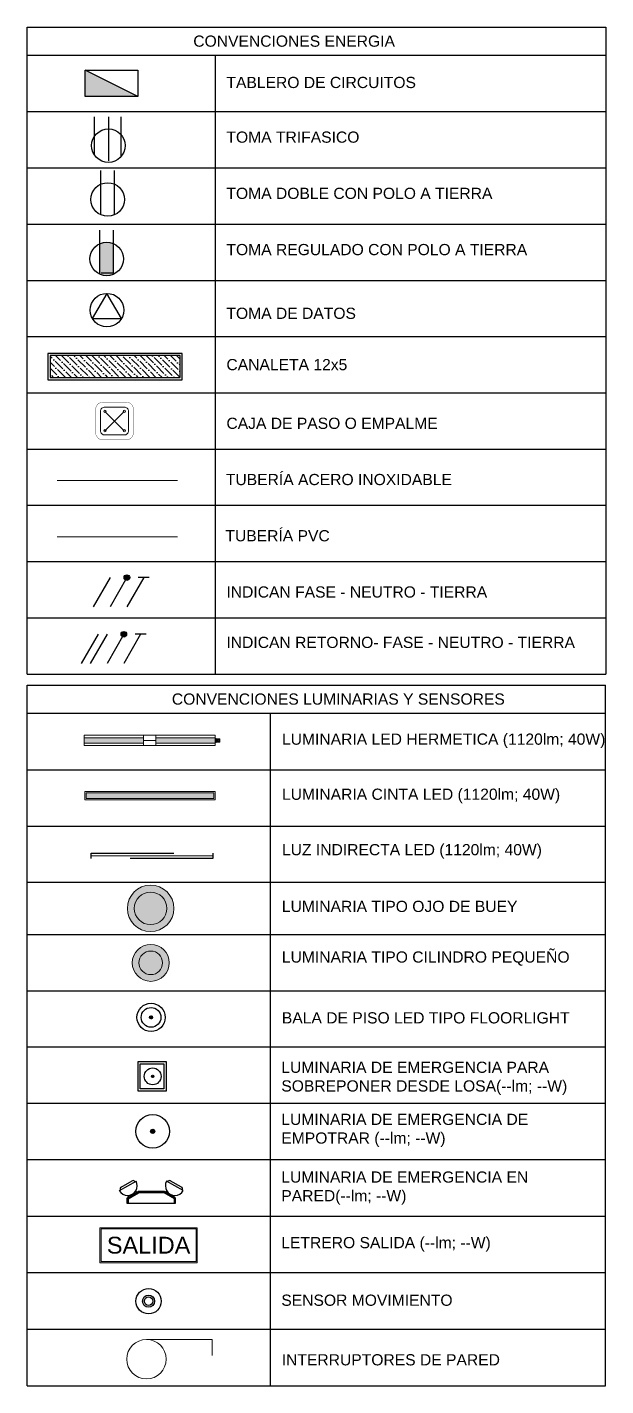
# Model space of a CAD drawing. Header units: metres. Extents: x 86 to 503, y -25 to 1141.
# Drawn here: x 223.82 to 228.98, y 7.75 to 19.88 of the extents above; entities that cross this region are included whole.
import ezdxf
from ezdxf.enums import TextEntityAlignment as Align
from ezdxf.lldxf.tags import DXFTag

# ---------------------------------------------------------------- set-up
doc = ezdxf.new("R2010")
doc.units = ezdxf.units.M
for name, pattern in [('CONTINUA', [0]), ('DASHED2', [9.525, 6.35, -3.175]), ('LÍNEAS_OCULTASX2', [0.75, 0.5, -0.25])]:
    doc.linetypes.add(name, pattern=pattern)
for name, color, linetype in [('-ALAMBRADO', 7, 'Continuous'), ('-CN-GYD-ILUMINACION-EM', 1, 'Continuous'), ('-CN-GYD-TEXTOS', 7, 'Continuous'), ('BYPASS', 7, 'Continuous'), ('CAJA DE PASO', 86, 'Continuous'), ('GG_EMERGENCIA 03', 1, 'Continuous'), ('GG_ILUMINACIÓN 04', 210, 'Continuous'), ('GG_PROYECCION', 9, 'DASHED2'), ('LUMINARIA DE EMERGENCIA', 1, 'Continuous'), ('LUMINARIA EMERGENCIA DE EMPOTRAR', 1, 'Continuous'), ('LUMINARIA LED CIRCULAR', 7, 'Continuous'), ('LUZ LED INDIRECTA', 7, 'Continuous'), ('RE60', 7, 'Continuous'), ('SENSOR MOVIMIENTO', 3, 'Continuous'), ('T', 1, 'Continuous'), ('TB', 7, 'Continuous'), ('TOMA REGULADO', 1, 'Continuous'), ('TOMA TRIFASICO', 1, 'Continuous')]:
    doc.layers.add(name, color=color, linetype=linetype)
for name, color, linetype, lineweight in [('-CN-GYD-INTERRUPTORES DE PARED', 3, 'Continuous', 20), ('-CN-GYD-LUMINARIA CINTA LED', 4, 'Continuous', 18), ('-CN-GYD-LUMINARIA LED HERMETICA', 1, 'Continuous', 5), ('-CN-GYD-TUBERIA PVC', 96, 'PVC_LINE', 25), ('-CN-GYD-TUBERÍA ILUMINACION', 250, 'Continuous', 18), ('-CN-GYD-TUBERÍA PRINCIPAL ILUMINACION', 5, 'Continuous', 5), ('-CN-GYD-TUBERÍA TOMACORRIENTE PVC', 86, 'Continuous', 18), ('_TEXTO', 7, 'Continuous', 9), ('L', 7, 'Continuous', 15), ('LUMINARIA DE EMERGENCIA PARA SOBREPONER', 1, 'Continuous', 25), ('RE80', 7, 'Continuous', 15)]:
    doc.layers.add(name, color=color, linetype=linetype, lineweight=lineweight)
doc.layers.add('JCA_HATCH 254', color=7, linetype='Continuous', true_color=0xc2c2c2)
doc.styles.add('CORPORATIVO', font='simplex.shx')
doc.styles.add('GYD', font='arial.ttf', dxfattribs={"height": 2.5})
doc.styles.add('ROMANS', font='arial.ttf')
doc.styles.get("Standard").update_dxf_attribs({"font": 'arial.ttf'})
tags = doc.linetypes.add('EMT_LINE', pattern='A,0.5,-0.2,["EMT",Standard,S=0.1,R=0,X=-0.1,Y=-0.05],-0.25', length=0.95).pattern_tags.tags
tags[6] = DXFTag(74, 10)
tags = doc.linetypes.add('PVC_LINE', pattern='A,0.5,-0.2,["PVC",Standard,S=0.1,R=0,X=-0.1,Y=-0.05],-0.25', length=0.95).pattern_tags.tags
tags[6] = DXFTag(74, 10)
pattern_1 = [(0, (0, 0), (0, 6.985), [5.08, -1.905]), (90, (0, 0), (-6.985, 4e-16), [5.08, -1.905])]
pattern_2 = [(180, (4.985, -38.812), (-6.00631, -10.40324), [1.50158, -10.51105]), (270, (4.2344, -38.812), (6.00631, -10.40324), [0.75079, -20.05569]), (270, (4.047, -38.812), (6.00631, -10.40324), [0.60063, -20.20584]), (270, (4.422, -38.812), (6.00631, -10.40324), [0.60063, -20.20584]), (240, (3.859, -38.812), (6.00631, -10.40324), [0.4805, -11.53212]), (300, (4.61, -38.812), (12.01262, -4e-09), [0.4805, -11.53212])]

# ---------------------------------------------------------------- blocks, each defined once
blk = doc.blocks.new('Sensor 360º_')
at = {"layer": 'SENSOR MOVIMIENTO'}
for radius in [0.113, 0.054, 0.0375]:
    blk.add_circle((0, 0), radius, dxfattribs=at)
blk = doc.blocks.new('t')
at = {"layer": 'T'}
for p, q in [((0.0063, 0.03), (0.2042, 0.03)), ((0.0063, -0.03), (0.2042, -0.03))]:
    blk.add_line(p, q, dxfattribs=at)
blk.add_circle((0.075, 0), 0.075, dxfattribs=at)
blk = doc.blocks.new('TB')
at = {"layer": 'TB'}
h = blk.add_hatch(color=256, dxfattribs=at)
h.dxf.hatch_style = 1
h.paths.add_polyline_path([(0.1564, 0), (-0.1564, 0.1562), (-0.1564, 0)])
blk.add_lwpolyline([(-0.1564, 0.1562), (0.1564, 0.1562), (0.1564, 0), (-0.1564, 0)], close=True, dxfattribs=at)
blk.add_lwpolyline([(0.1564, 0), (-0.1564, 0.1562)], dxfattribs=at)
blk = doc.blocks.new('Salida_3.8W')
h = blk.add_hatch()
h.set_pattern_fill('ANGLE', color=256)
h.set_pattern_definition(pattern_1)
h.paths.add_polyline_path([(0.434, -0.01), (0.434, 0.303), (-0.434, 0.303), (-0.434, -0.01)])
h.paths.add_polyline_path([(-0.424, 0), (-0.424, 0.293), (0.424, 0.293), (0.424, 0)], flags=16)
h = blk.add_hatch()
h.set_pattern_fill('ANGLE', color=256)
h.set_pattern_definition(pattern_1)
h.paths.add_polyline_path([(0.434, -0.01), (0.434, 0.303), (-0.434, 0.303), (-0.434, -0.01)])
h.paths.add_polyline_path([(-0.424, 0), (-0.424, 0.293), (0.424, 0.293), (0.424, 0)], flags=16)
at = {"layer": 'L'}
h = blk.add_hatch(dxfattribs=at)
h.set_pattern_fill('ANGLE', color=3)
h.set_pattern_definition([(0, (-44.6785, -37.2514), (0, 6.985), [5.08, -1.905]), (90, (-44.6785, -37.2514), (-6.985, 4e-16), [5.08, -1.905])])
h.paths.add_polyline_path([(0.434, -0.01), (0.434, 0.303), (-0.434, 0.303), (-0.434, -0.01)])
h.paths.add_polyline_path([(-0.424, 0), (-0.424, 0.293), (0.424, 0.293), (0.424, 0)], flags=16)
h = blk.add_hatch(color=3, dxfattribs=at)
h.paths.add_polyline_path([(0.434, -0.01), (0.434, 0.303), (-0.434, 0.303), (-0.434, -0.01)])
h.paths.add_polyline_path([(-0.424, 0), (-0.424, 0.293), (0.424, 0.293), (0.424, 0)], flags=16)
at = {"layer": 'L', "color": 3}
for points in [[(-0.434, 0.303), (0.434, 0.303), (0.434, -0.01), (-0.434, -0.01)], [(-0.424, 0.293), (0.424, 0.293), (0.424, 0), (-0.424, 0)]]:
    blk.add_lwpolyline(points, close=True, dxfattribs=at)
at = {"layer": 'L', "color": 3, "insert": (0, 0.146, 712.661), "char_height": 0.15, "width": 0.84839, "attachment_point": 5}
blk.add_mtext('\\pxqc;SALIDA', dxfattribs=at)
blk = doc.blocks.new('LUMINARIA HERMETICA 40W')
h = blk.add_hatch()
h.set_pattern_fill('SWAMP', color=252, scale=0.472938, angle=180)
h.set_pattern_definition(pattern_2)
h.paths.add_polyline_path([(-24, 55), (23, 55), (23, 585), (-24, 585)])
h = blk.add_hatch()
h.set_pattern_fill('SWAMP', color=252, scale=0.472938, angle=180)
h.set_pattern_definition(pattern_2)
h.paths.add_polyline_path([(-24, -585), (23, -585), (23, -55), (-24, -55)])
at = {"layer": '-CN-GYD-INTERRUPTORES DE PARED', "color": 1, "extrusion": (0, 0, -1)}
for p, q in [((-46, 585), (46, 585)), ((-46, 55), (-46, 585)), ((46, 585), (46, 559)), ((46, 559), (46, 55)), ((-46, -559), (-46, -55)), ((46, -55), (46, -585)), ((-46, -585), (-46, -559)), ((46, -585), (-46, -585))]:
    blk.add_line(p, q, dxfattribs=at)
at = {"layer": '-CN-GYD-INTERRUPTORES DE PARED', "color": 1}
for p, q in [((46, 55), (-46, 55)), ((0, 55), (0, -55)), ((46, -55), (46, 55)), ((-46, -55), (46, -55)), ((-16, -587), (-17, -588)), ((-17, -588), (-17, -589)), ((-17, -589), (-17, -595)), ((-17, -595), (-12, -595)), ((-15, -587), (-16, -587)), ((-12, -596), (-16, -596)), ((-16, -596), (-16, -604)), ((-16, -604), (-12, -604)), ((-16, -605), (-16, -615)), ((-12, -605), (-16, -605)), ((-13, -587), (-15, -587)), ((-13, -587), (-13, -585)), ((-13, -585), (0, -585)), ((-12, -588), (-13, -587)), ((0, -587), (-13, -587)), ((-11, -589), (-12, -588)), ((-12, -595), (-12, -596)), ((-12, -604), (-12, -605)), ((-8, -588), (-11, -589)), ((-7, -588), (-8, -588)), ((-3, -587), (-7, -588)), ((0, -587), (-3, -587)), ((13, -585), (0, -585)), ((0, -587), (3, -587)), ((0, -587), (13, -587)), ((3, -587), (7, -588)), ((7, -588), (8, -588)), ((8, -588), (11, -589)), ((11, -589), (12, -588)), ((12, -588), (13, -587)), ((17, -595), (12, -595)), ((12, -595), (12, -596)), ((12, -596), (16, -596)), ((16, -604), (12, -604)), ((12, -604), (12, -605)), ((12, -605), (16, -605)), ((13, -587), (13, -585)), ((13, -587), (15, -587)), ((15, -587), (16, -587)), ((16, -587), (17, -588)), ((16, -596), (16, -604)), ((16, -605), (16, -615)), ((17, -588), (17, -589)), ((17, -589), (17, -595)), ((-16, -615), (-14, -617)), ((-14, -617), (-14, -621)), ((-14, -621), (-14, -623)), ((-14, -623), (-11, -626)), ((-11, -626), (0, -626)), ((11, -626), (0, -626)), ((14, -623), (11, -626)), ((16, -615), (14, -617)), ((14, -617), (14, -621)), ((14, -621), (14, -623))]:
    blk.add_line(p, q, dxfattribs=at)
for points in [[(-46, 55), (-46, -55)], [(-17, -594), (-11, -594), (-8, -594), (0, -594)], [(-12, -595), (0, -595)], [(-12, -596), (0, -596)], [(-12, -604), (0, -604)], [(-12, -605), (0, -605)], [(-11, -589), (-11, -595)], [(-7, -605), (-7, -615), (-9, -615), (-9, -605)], [(-8, -588), (-8, -595)], [(-8, -604), (-8, -596)], [(17, -594), (11, -594), (8, -594), (0, -594)], [(12, -595), (0, -595)], [(12, -596), (0, -596)], [(12, -604), (0, -604)], [(12, -605), (0, -605)], [(7, -605), (7, -615), (9, -615), (9, -605)], [(8, -588), (8, -595)], [(8, -604), (8, -596)], [(11, -589), (11, -595)], [(-14, -617), (0, -617)], [(-9, -615), (-11, -617)], [(-7, -615), (-4, -617)], [(14, -617), (0, -617)], [(7, -615), (4, -617)], [(9, -615), (11, -617)]]:
    blk.add_lwpolyline(points, dxfattribs=at)
at = {"color": 1}
for points in [[(23, 55), (-24, 55), (-24, 585), (23, 585)], [(23, -585), (-24, -585), (-24, -55), (23, -55)]]:
    blk.add_lwpolyline(points, close=True, dxfattribs=at)
blk = doc.blocks.new('*U67')
at = {"layer": '-CN-GYD-ILUMINACION-EM', "ltscale": 0.3}
for p, q in [((-145, 270), (-200, 170)), ((-114, 285), (-197, 136)), ((-119, 277), (-119, 277)), ((-193, 144), (-193, 144)), ((-145, -270), (-200, -170)), ((-114, -285), (-197, -136)), ((-193, -144), (-193, -144)), ((-119, -277), (-119, -277))]:
    blk.add_line(p, q, dxfattribs=at)
at = {"layer": '-CN-GYD-ILUMINACION-EM'}
for p, q in [((0, 217), (-46, 217)), ((0, 207), (-40, 207)), ((0, -217), (0, 217)), ((-104, 116), (-104, -116)), ((-94, 114), (-94, -114)), ((-46, -217), (0, -217)), ((-40, -207), (0, -207))]:
    blk.add_line(p, q, dxfattribs=at)
for points in [[(-96, 130), (-110, 138)], [(-46, 217), (-104, 116)], [(-40, 207), (-94, 114)], [(-56, 199), (-70, 208)], [(-46, -217), (-104, -116)], [(-40, -207), (-94, -114)], [(-96, -130), (-110, -138)], [(-56, -199), (-70, -208)]]:
    blk.add_lwpolyline(points, dxfattribs=at)
at = {"layer": '-CN-GYD-ILUMINACION-EM', "ltscale": 0.3}
for centre, radius, start, end in [((-156, 211), 85.5, 240.9715, 60.9715), ((-128, 260), 19.1, 60.9715, 150.9715), ((-183, 161), 19.1, 150.9715, 240.9715), ((-183, -161), 19.1, 119.0285, 209.0285), ((-156, -211), 85.5, 299.0285, 119.0285), ((-128, -260), 19.1, 209.0285, 299.0285)]:
    blk.add_arc(centre, radius, start, end, dxfattribs=at)
at = {"layer": '-CN-GYD-TEXTOS', "style": 'GYD'}
blk.add_attdef('5', (-68, -406), '', height=125, rotation=90, dxfattribs=at)
blk = doc.blocks.new('Caja de paso')
at = {"layer": '-CN-GYD-TUBERÍA TOMACORRIENTE PVC', "const_width": 0.00173}
blk.add_lwpolyline([(-0.1111, 0.0667), (-0.1111, -0.0667, 0.414214), (-0.0667, -0.1111), (0.0667, -0.1111, 0.414214), (0.1111, -0.0667), (0.1111, 0.0667, 0.414214), (0.0667, 0.1111), (-0.0667, 0.1111, 0.414214)], format="xyb", close=True, dxfattribs=at)
at = {"layer": '-CN-GYD-TUBERÍA TOMACORRIENTE PVC'}
blk.add_lwpolyline([(-0.0566, -0.0819), (0.0566, -0.0819, 0.414214), (0.0819, -0.0566), (0.0819, 0.0566, 0.414214), (0.0566, 0.0819), (-0.0566, 0.0819, 0.414214), (-0.0819, 0.0566), (-0.0819, -0.0566, 0.414214)], format="xyb", close=True, dxfattribs=at)
at = {"layer": '-CN-GYD-TUBERÍA TOMACORRIENTE PVC', "linetype": 'LÍNEAS_OCULTASX2'}
for points in [[(-0.0566, 0.0566), (0.0566, -0.0566)], [(0.0566, 0.0566), (-0.0566, -0.0566)]]:
    blk.add_lwpolyline(points, dxfattribs=at)
at = {"layer": '-CN-GYD-TUBERÍA TOMACORRIENTE PVC'}
for centre in [(-0.0566, 0.0566), (0.0566, 0.0566), (-0.0566, -0.0566), (0.0566, -0.0566)]:
    blk.add_circle(centre, 0.00665, dxfattribs=at)
blk = doc.blocks.new('3x')
at = {"layer": '-ALAMBRADO'}
h = blk.add_hatch(color=256, dxfattribs=at)
edge = h.paths.add_edge_path()
edge.add_arc((0.078, 0.13), 0.025, 0, 360)
for p, q in [((-0.152, 0.13), (-0.302, -0.13)), ((-0.072, 0.13), (-0.222, -0.13)), ((0.078, 0.13), (-0.072, -0.13)), ((0.228, 0.13), (0.078, -0.13))]:
    blk.add_line(p, q, dxfattribs=at)
blk.add_lwpolyline([(0.278, 0.13), (0.178, 0.13)], dxfattribs=at)
blk.add_circle((0.078, 0.13), 0.025, dxfattribs=at)
blk = doc.blocks.new('*U62')
at = {"layer": '-ALAMBRADO'}
blk.add_blockref('3x', (0, 0), dxfattribs=at)
blk = doc.blocks.new('2x')
at = {"layer": '-ALAMBRADO'}
h = blk.add_hatch(color=256, dxfattribs=at)
edge = h.paths.add_edge_path()
edge.add_arc((0.075, 0.13), 0.025, 0, 360)
for p, q in [((-0.075, 0.13), (-0.225, -0.13)), ((0.075, 0.13), (-0.075, -0.13)), ((0.225, 0.13), (0.075, -0.13))]:
    blk.add_line(p, q, dxfattribs=at)
blk.add_lwpolyline([(0.275, 0.13), (0.175, 0.13)], dxfattribs=at)
blk.add_circle((0.075, 0.13), 0.025, dxfattribs=at)
blk = doc.blocks.new('*U50')
at = {"layer": '-ALAMBRADO'}
blk.add_blockref('2x', (0, 0), dxfattribs=at)
blk = doc.blocks.new('OJO DE BUEY 12W')
at = {"layer": 'JCA_HATCH 254', "transparency": 33554687}
h = blk.add_hatch(color=256, dxfattribs=at)
h.dxf.hatch_style = 1
h.paths.add_polyline_path([(-103.7, 0, 1), (103.7, 0, 1)])
h.paths.add_polyline_path([(72.7, 0, -1), (-72.7, 0, -1)], flags=16)
at = {"layer": 'LUMINARIA LED CIRCULAR', "linetype": 'EMT_LINE', "lineweight": 5, "ltscale": 10}
h = blk.add_hatch(color=256, dxfattribs=at)
h.dxf.hatch_style = 1
h.set_gradient(color1=(147, 149, 152), color2=(248, 246, 176), name='SPHERICAL')
edge = h.paths.add_edge_path()
edge.add_arc((0, 0), 72.7, 0, 360)
at = {"layer": 'LUMINARIA LED CIRCULAR', "linetype": 'Continuous', "lineweight": 5, "ltscale": 10}
for radius in [103.7, 72.7]:
    blk.add_circle((0, 0), radius, dxfattribs=at)
blk = doc.blocks.new('Luminaria Lineal lumen')
at = {"layer": '-CN-GYD-INTERRUPTORES DE PARED'}
h = blk.add_hatch(dxfattribs=at)
h.set_pattern_fill('SWAMP', color=252, scale=0.5, angle=90)
h.set_pattern_definition([(90, (-99.318, -5.545), (-10.99852, 6.35), [1.5875, -11.1125]), (180, (-99.3185, -4.7517), (-10.99852, -6.35), [0.79375, -21.2033]), (180, (-99.3185, -4.553), (-10.99852, -6.35), [0.635, -21.36205]), (180, (-99.3185, -4.95), (-10.99852, -6.35), [0.635, -21.36205]), (150, (-99.318, -4.355), (-10.99852, -6.35), [0.508, -12.192]), (210, (-99.318, -5.149), (-5e-09, -12.7), [0.508, -12.192])])
h.paths.add_polyline_path([(-560, 25), (-560, -25), (560, -25), (560, 25)])
at = {"layer": '-CN-GYD-INTERRUPTORES DE PARED', "color": 4}
for points in [[(-572, -37), (-572, 37), (572, 37), (572, -37)], [(-560, -25), (-560, 25), (560, 25), (560, -25)]]:
    blk.add_lwpolyline(points, close=True, dxfattribs=at)
blk = doc.blocks.new('A$Cc7fbbbd8')
at = {"layer": 'GG_EMERGENCIA 03', "ltscale": 0.3}
h = blk.add_hatch(dxfattribs=at)
h.set_pattern_fill('ANSI31', color=256, scale=0.0005, angle=90)
h.set_pattern_definition([(135, (0.0614115, 0.0662305), (-0.00112253, -0.00112253), [])])
edge = h.paths.add_edge_path()
edge.add_arc((0.0614, 0.1067), 0.00475, 0, 360)
for points in [[(-0.005, 0.0415), (-0.005, 0.1672), (0.1278, 0.1672), (0.1278, 0.0415)], [(0.005, 0.0515), (0.005, 0.1572), (0.1178, 0.1572), (0.1178, 0.0515)]]:
    blk.add_lwpolyline(points, close=True, dxfattribs=at)
for radius in [0.0376, 0.00475]:
    blk.add_circle((0.0614, 0.1067), radius, dxfattribs=at)
blk = doc.blocks.new('A$C9f2337e8')
at = {"layer": 'GG_PROYECCION', "color": 0, "ltscale": 0.3}
blk.add_lwpolyline([(-6.832, -0.396), (-6.832, -0.346), (0.409, -0.346), (0.409, -0.396)], close=True, dxfattribs=at)
at = {"layer": 'GG_PROYECCION', "color": 40, "linetype": 'CONTINUA', "ltscale": 0.3, "true_color": 0xf8d731, "const_width": 0.01}
blk.add_lwpolyline([(-6.832, -0.371), (0.409, -0.371)], dxfattribs=at)
blk = doc.blocks.new('A$Cd32da91f')
at = {"layer": '-CN-GYD-TUBERÍA ILUMINACION', "linetype": 'EMT_LINE', "lineweight": 5, "ltscale": 10}
h = blk.add_hatch(color=256, dxfattribs=at)
h.dxf.hatch_style = 1
h.set_gradient(color1=(248, 215, 49), color2=(248, 215, 49), name='INVSPHERICAL')
h.paths.add_polyline_path([(0.0875, -0.0302), (0.0971, -0.032), (0.1061, -0.0355), (0.1144, -0.0406), (0.1216, -0.0472), (0.1274, -0.0549), (0.1318, -0.0636), (0.1344, -0.073), (0.1353, -0.0827), (0.1344, -0.0923), (0.1318, -0.1017), (0.1274, -0.1104), (0.1216, -0.1181), (0.1144, -0.1247), (0.1061, -0.1298), (0.0971, -0.1333), (0.0875, -0.1351), (0.0778, -0.1351), (0.0682, -0.1333), (0.0592, -0.1298), (0.0509, -0.1247), (0.0437, -0.1181), (0.0379, -0.1104), (0.0336, -0.1017), (0.0309, -0.0923), (0.03, -0.0827), (0.0309, -0.073), (0.0336, -0.0636), (0.0379, -0.0549), (0.0437, -0.0472), (0.0509, -0.0406), (0.0592, -0.0355), (0.0682, -0.032), (0.0778, -0.0302)])
at = {"transparency": 33554687}
h = blk.add_hatch(color=256, dxfattribs=at)
h.dxf.hatch_style = 1
edge = h.paths.add_edge_path()
edge.add_ellipse((0.0827, -0.0827), major_axis=(0.0514, 0.0514), ratio=1, start_angle=0, end_angle=360)
edge.add_ellipse((0.0827, -0.0827), major_axis=(0.0584, 0.0584), ratio=1, start_angle=0, end_angle=360)
edge.add_ellipse((0.0827, -0.0827), major_axis=(0.0514, 0.0514), ratio=1, start_angle=0, end_angle=360)
edge.add_ellipse((0.0827, -0.0827), major_axis=(0.0584, 0.0584), ratio=1, start_angle=0, end_angle=360)
edge.add_ellipse((0.0827, -0.0827), major_axis=(0.0514, 0.0514), ratio=1, start_angle=0, end_angle=360)
edge.add_ellipse((0.0827, -0.0827), major_axis=(0.0584, 0.0584), ratio=1, start_angle=0, end_angle=360)
h = blk.add_hatch(color=256, dxfattribs=at)
h.dxf.hatch_style = 1
edge = h.paths.add_edge_path()
edge.add_ellipse((0.0827, -0.0827), major_axis=(0.0584, 0.0584), ratio=1, start_angle=0, end_angle=360)
edge = h.paths.add_edge_path(flags=16)
edge.add_ellipse((0.0827, -0.0827), major_axis=(0.0372, 0.0372), ratio=1, start_angle=0, end_angle=360)
at = {"layer": '-CN-GYD-TUBERÍA ILUMINACION', "linetype": 'Continuous', "ltscale": 10}
for major_axis in [(0.0584, 0.0584), (0.0372, 0.0372)]:
    blk.add_ellipse((0.0827, -0.0827), major_axis=major_axis, ratio=1, start_param=5.497787, end_param=11.780972, dxfattribs=at)
blk = doc.blocks.new('A$C078c93ae')
at = {"layer": 'LUMINARIA EMERGENCIA DE EMPOTRAR', "ltscale": 0.3}
h = blk.add_hatch(dxfattribs=at)
h.set_pattern_fill('ANSI31', color=256, scale=0.001)
h.set_pattern_definition([(45, (-0.005658, 0.0751944), (-0.00224506, 0.00224506), [])])
edge = h.paths.add_edge_path()
edge.add_arc((0.0752, 0.0752), 0.00949, 0, 360)
for radius in [0.0752, 0.00949]:
    blk.add_circle((0.0752, 0.0752, 0), radius, dxfattribs=at)
blk = doc.blocks.new('A$Cce91d04e')
at = {"layer": 'T'}
blk.add_lwpolyline([(0.1402, 0.038), (0.0743, 0.15), (0.0098, 0.038)], close=True, dxfattribs=at)
blk.add_ellipse((0.075, 0.075), major_axis=(-0.053, 0.053), ratio=1, start_param=-0.785398, end_param=5.497787, dxfattribs=at)
blk = doc.blocks.new('*U119')
at = {"linetype": 'Continuous', "true_color": 0x6b6bff}
h = blk.add_hatch(dxfattribs=at)
h.set_pattern_fill('ANSI36', color=171, scale=12.01033, angle=180)
h.set_pattern_definition([(225, (5431875.837, 2115561.8), (-20.2229691, -74.15088673), [95.3319906, -19.0663981, 0, -19.0663981])])
h.paths.add_polyline_path([(3125296, 1822009), (3125491, 1822009), (3125491, 1823170), (3125296, 1823170)])
at = {"color": 171, "linetype": 'Continuous', "true_color": 0x6b6bff}
for points in [[(3125276, 1821989), (3125511, 1821989), (3125511, 1823190), (3125276, 1823190)], [(3125296, 1822009), (3125491, 1822009), (3125491, 1823170), (3125296, 1823170)]]:
    blk.add_lwpolyline(points, close=True, dxfattribs=at)
blk = doc.blocks.new('A$C28df0a04')
at = {"layer": 'TOMA REGULADO'}
h = blk.add_hatch(color=256, dxfattribs=at)
h.dxf.hatch_style = 1
edge = h.paths.add_edge_path()
edge.add_ellipse((0.15, 0.15), major_axis=(-0.106, 0.106), ratio=1, start_angle=291.4218, end_angle=338.5782)
edge.add_line((0.09, 0.287), (0.09, 0.013))
edge.add_ellipse((0.15, 0.15), major_axis=(-0.106, 0.106), ratio=1, start_angle=111.4218, end_angle=158.5782)
edge.add_line((0.21, 0.013), (0.21, 0.287))
for p, q in [((0.09, 0.013), (0.09, 0.408)), ((0.21, 0.013), (0.21, 0.408))]:
    blk.add_line(p, q, dxfattribs=at)
blk.add_ellipse((0.15, 0.15), major_axis=(-0.106, 0.106), ratio=1, dxfattribs=at)
blk = doc.blocks.new('A$C8f8caf15')
at = {"layer": 'T'}
for p, q in [((0.067, -0.025), (0.408, -0.025)), ((0.013, -0.153), (0.408, -0.153)), ((0.053, -0.264), (0.408, -0.264))]:
    blk.add_line(p, q, dxfattribs=at)
blk.add_ellipse((0.15, -0.15), major_axis=(0.106, 0.106), ratio=1, start_param=5.497787, end_param=11.780972, dxfattribs=at)
blk = doc.blocks.new('GG_BALA PISO 1')
at = {"lineweight": 5}
h = blk.add_hatch(dxfattribs=at)
h.set_pattern_fill('ANSI31', color=8, scale=10)
h.set_pattern_definition([(45, (0, 0), (-0.88388, 0.88388), [])])
edge = h.paths.add_edge_path()
edge.add_arc((0, 0), 4.51, 0, 360)
blk.add_circle((0, 0), 42)
at = {"color": 8}
for radius in [29.3, 4.51]:
    blk.add_circle((0, 0), radius, dxfattribs=at)
at = {"color": 7, "style": 'CORPORATIVO'}
blk.add_attdef('IDENTIFICACION', text='', height=2, dxfattribs=at).set_placement((-0.4, 92), align=Align.BOTTOM_CENTER)
at = {"color": 7, "style": 'CORPORATIVO', "flags": 1}
for tag, p in [('TIPOCONTROL', (-45.1, 0)), ('CONTROL', (-45.1, 10.4)), ('ACTUADOR', (-45.1, -10.4))]:
    blk.add_attdef(tag, text='', height=2, dxfattribs=at).set_placement(p, align=Align.MIDDLE_RIGHT)
for tag, p in [('FABRICANTE', (44.6, 15.6)), ('REFERENCIA', (44.6, 5.2)), ('LOCALIZACION', (44.6, -5.2)), ('POTENCIA', (44.6, -15.6))]:
    blk.add_attdef(tag, text='', height=2, dxfattribs=at).set_placement(p, align=Align.MIDDLE_LEFT)
at = {"color": 7, "style": 'CORPORATIVO'}
blk.add_attdef('CIRCUITO', text='', height=2, dxfattribs=at).set_placement((22.5, -101.2), align=Align.TOP_LEFT)

msp = doc.modelspace()

# ---------------------------------------------------------------- hatches: boundary and pattern name
at = {"layer": 'T', "transparency": 33554687}
h = msp.add_hatch(dxfattribs=at)
h.set_pattern_fill('ANGLE', color=256)
h.set_pattern_definition([(0, (-227.09, 2.777), (0, 13.97), [10.16, -3.81]), (90, (-227.09, 2.777), (-13.97, 9e-16), [10.16, -3.81])])
edge = h.paths.add_edge_path()
edge.add_ellipse((224.53, 17.831), major_axis=(-0.106, 0.106), ratio=1, start_angle=-68.5782, end_angle=-21.4218)
edge.add_line((224.47, 17.968), (224.47, 17.693))
edge.add_ellipse((224.53, 17.831), major_axis=(-0.106, 0.106), ratio=1, start_angle=111.4218, end_angle=158.5782)
edge.add_line((224.59, 17.693), (224.59, 17.968))
h = msp.add_hatch(dxfattribs=at)
h.set_pattern_fill('ANGLE', color=256)
h.set_pattern_definition([(0, (224.38, 17.681), (0, 13.97), [10.16, -3.81]), (90, (224.38, 17.681), (-13.97, 9e-16), [10.16, -3.81])])
edge = h.paths.add_edge_path()
edge.add_ellipse((224.53, 17.831), major_axis=(-0.106, 0.106), ratio=1, start_angle=-68.5782, end_angle=-21.4218)
edge.add_line((224.47, 17.968), (224.47, 17.693))
edge.add_ellipse((224.53, 17.831), major_axis=(-0.106, 0.106), ratio=1, start_angle=111.4218, end_angle=158.5782)
edge.add_line((224.59, 17.693), (224.59, 17.968))

# ---------------------------------------------------------------- linework, layer by layer
at = {"layer": '-CN-GYD-INTERRUPTORES DE PARED', "color": 3, "extrusion": (0, 0, -1)}
for p, q in [((224.882, 8.166), (225.469, 8.166)), ((225.469, 8.166), (225.469, 8.022))]:
    msp.add_line(p, q, dxfattribs=at)
msp.add_circle((-224.882, 7.99), 0.176, dxfattribs=at)
at = {"layer": '-CN-GYD-TUBERIA PVC', "linetype": 'PVC_LINE', "ltscale": 10, "const_width": 0.01, "elevation": 0}
msp.add_lwpolyline([(224.084, 15.332), (225.16, 15.332)], dxfattribs=at)
at = {"layer": '-CN-GYD-TUBERÍA PRINCIPAL ILUMINACION', "linetype": 'EMT_LINE', "ltscale": 10, "const_width": 0.01, "elevation": 0}
msp.add_lwpolyline([(224.084, 15.835), (225.16, 15.835)], dxfattribs=at)
at = {"layer": 'RE60'}
for p, q in [((228.984, 19.882, 0), (228.984, 14.107, 0)), ((225.496, 19.631, 0), (225.496, 14.107, 0)), ((223.818, 19.129, 0), (228.984, 19.129, 0)), ((223.818, 18.627, 0), (228.984, 18.627, 0)), ((223.818, 18.125, 0), (228.984, 18.125, 0)), ((223.818, 17.622, 0), (228.984, 17.622, 0)), ((223.818, 17.12, 0), (228.984, 17.12, 0)), ((223.818, 16.618, 0), (228.984, 16.618, 0)), ((223.818, 16.116, 0), (228.984, 16.116, 0)), ((223.818, 15.614, 0), (228.984, 15.614, 0)), ((223.818, 15.111, 0), (228.984, 15.111, 0)), ((223.818, 14.609, 0), (228.984, 14.609, 0)), ((223.818, 14.107, 0), (228.984, 14.107, 0)), ((223.817, 7.752, 0), (223.817, 14.008, 0)), ((225.986, 13.757, 0), (225.986, 7.752, 0)), ((223.817, 13.252, 0), (228.982, 13.252, 0)), ((223.817, 12.75, 0), (228.982, 12.75, 0)), ((223.817, 12.248, 0), (228.982, 12.248, 0)), ((223.817, 11.782, 0), (228.982, 11.782, 0)), ((223.817, 11.28, 0), (228.982, 11.28, 0)), ((223.817, 10.778, 0), (228.982, 10.778, 0)), ((223.817, 10.276, 0), (228.982, 10.276, 0)), ((223.817, 9.774, 0), (228.982, 9.774, 0)), ((223.817, 9.268, 0), (228.982, 9.268, 0)), ((223.817, 8.763, 0), (228.982, 8.763, 0)), ((223.817, 8.258, 0), (228.982, 8.258, 0)), ((223.817, 7.752, 0), (228.982, 7.752, 0))]:
    msp.add_line(p, q, dxfattribs=at)
at = {"layer": 'RE60', "elevation": 0}
for points in [[(223.818, 14.107), (223.818, 19.882)], [(223.818, 19.882), (228.984, 19.882)], [(223.818, 19.631), (228.984, 19.631)], [(223.817, 14.008), (228.982, 14.008)], [(228.982, 7.752), (228.982, 14.008)], [(223.817, 13.757), (228.982, 13.757)]]:
    msp.add_lwpolyline(points, dxfattribs=at)

# ---------------------------------------------------------------- block references
at = {"layer": '-CN-GYD-LUMINARIA CINTA LED', "xscale": -0.001016, "yscale": 0.001016, "zscale": 0.288, "rotation": 180}
msp.add_blockref('Luminaria Lineal lumen', (224.914, 13.021), dxfattribs=at)
at = {"layer": '-CN-GYD-LUMINARIA LED HERMETICA', "linetype": 'Continuous', "xscale": 0.001, "yscale": 0.001, "zscale": 0.002575412933351854, "rotation": 90}
msp.add_blockref('LUMINARIA HERMETICA 40W', (224.91, 13.514), dxfattribs=at)
at = {"ltscale": 0.5, "xscale": 0.001, "yscale": 0.001, "zscale": 0.001, "rotation": 90}
msp.add_blockref('*U119', (2047.191, -3108.541), dxfattribs=at)
at = {"layer": '_TEXTO', "linetype": 'Continuous', "ltscale": 10}
for name, p, zscale in [('*U50', (224.632, 14.838, 0), 0.5), ('*U62', (224.602, 14.332, 0), 320)]:
    msp.add_blockref(name, p, dxfattribs=dict(at, zscale=zscale))
at = {"layer": 'BYPASS', "xscale": 2, "yscale": 2}
msp.add_blockref('A$Cd32da91f', (224.755, 11.694), dxfattribs=at)
at = {"layer": 'CAJA DE PASO', "linetype": 'Continuous', "ltscale": 10, "xscale": 1.523145158877299, "yscale": 1.523145158877299, "zscale": 1.523145158877299}
msp.add_blockref('Caja de paso', (224.597, 16.366, 0), dxfattribs=at)
at = {"layer": 'GG_ILUMINACIÓN 04', "ltscale": 0.15, "xscale": 0.003, "yscale": 0.003, "zscale": 0.001}
msp.add_blockref('GG_BALA PISO 1', (224.923, 11.042), dxfattribs=at)
at = {"layer": 'L'}
msp.add_blockref('Salida_3.8W', (224.901, 8.861, 0), dxfattribs=at)
at = {"layer": 'LUMINARIA DE EMERGENCIA', "linetype": 'Continuous', "ltscale": 10, "xscale": 0.001, "yscale": 0.001, "zscale": 0.001, "rotation": 270}
msp.add_blockref('*U67', (224.925, 9.382), dxfattribs=at)
at = {"layer": 'LUMINARIA DE EMERGENCIA PARA SOBREPONER', "xscale": 2, "yscale": 2, "zscale": 2, "rotation": 270}
msp.add_blockref('A$Cc7fbbbd8', (224.724, 10.638), dxfattribs=at)
at = {"layer": 'LUMINARIA EMERGENCIA DE EMPOTRAR', "xscale": 2, "yscale": 2}
for name, p in [('A$Cce91d04e', (224.379, 17.206)), ('A$C078c93ae', (224.787, 9.874, 0))]:
    msp.add_blockref(name, p, dxfattribs=at)
at = {"layer": 'LUMINARIA LED CIRCULAR', "xscale": 0.002, "yscale": 0.002, "zscale": 0.578415361173768}
msp.add_blockref('OJO DE BUEY 12W', (224.919, 12.015), dxfattribs=at)
at = {"layer": 'LUZ LED INDIRECTA', "xscale": 0.15}
msp.add_blockref('A$C9f2337e8', (225.413, 12.855, 0), dxfattribs=at)
at = {"layer": 'SENSOR MOVIMIENTO'}
msp.add_blockref('Sensor 360º_', (224.901, 8.508, 0), dxfattribs=at)
at = {"layer": 'T', "xscale": 2, "yscale": 2, "zscale": 1.5, "rotation": 90}
msp.add_blockref('t', (224.536, 18.194, 0), dxfattribs=at)
at = {"layer": 'TB', "xscale": 1.5, "yscale": 1.5, "zscale": 1.5}
msp.add_blockref('TB', (224.569, 19.263, 0), dxfattribs=at)
at = {"layer": 'TOMA REGULADO'}
msp.add_blockref('A$C28df0a04', (224.377, 17.663), dxfattribs=at)
at = {"layer": 'TOMA TRIFASICO', "rotation": 90}
msp.add_blockref('A$C8f8caf15', (224.392, 18.675), dxfattribs=at)

# ---------------------------------------------------------------- texts
at = {"layer": 'RE60', "ltscale": 0.02, "char_height": 0.1, "attachment_point": 5, "style": 'ROMANS'}
for s, insert, width in [(' CONVENCIONES ENERGIA', (226.181, 19.757, 0), 5.55657), ('CONVENCIONES LUMINARIAS Y SENSORES ', (226.595, 13.883, 0), 2.96683)]:
    msp.add_mtext(s, dxfattribs=dict(at, insert=insert, width=width))
at = {"layer": 'RE80', "ltscale": 0.015, "char_height": 0.1, "attachment_point": 4, "style": 'ROMANS'}
for s, insert, width in [('\\pxl1,r1.8772;TABLERO DE CIRCUITOS', (225.496, 19.388, 0), 3.38772), ('\\pxl1,r1.8772;TOMA TRIFASICO', (225.496, 18.9, 0), 3.38772), ('\\pxl1,r1.8772;TOMA DOBLE CON POLO A TIERRA', (225.496, 18.398, 0), 3.38772), ('\\pxl1,r1.8772;TOMA REGULADO CON POLO A TIERRA', (225.496, 17.896, 0), 3.38772), ('\\pxl1,r1.8772;TOMA DE DATOS', (225.496, 17.327, 0), 3.38772), ('CANALETA 12x5', (225.596, 16.869), 3.38772), ('\\pxl1,r1.8772;CAJA DE PASO O EMPALME', (225.496, 16.345, 0), 3.38772), ('TUBERÍA ACERO INOXIDABLE', (225.591, 15.843, 0), 2.01185), ('TUBERÍA PVC', (225.587, 15.341, 0), 0.92699), ('\\pxl1,r1.8772;INDICAN FASE - NEUTRO - TIERRA', (225.496, 14.839, 0), 3.38772), ('\\pxl1,r1.8772,t34;INDICAN RETORNO- FASE - NEUTRO - TIERRA', (225.496, 14.389, 0), 3.52039), ('\\pxl1,r1.8772;LUMINARIA LED HERMETICA (1120lm; 40W)', (225.992, 13.511, 0), 4.02029), ('\\pxl1,r1.8772;LUMINARIA CINTA LED (1120lm; 40W)', (225.992, 13.019, 0), 4.02029), ('\\pxl1,r1.8772;LUZ INDIRECTA LED (1120lm; 40W)', (225.992, 12.524, 0), 4.02029), ('\\pxl1,r1.8772;LUMINARIA DE EMERGENCIA PARA SOBREPONER DESDE LOSA(--lm; --W)', (225.986, 10.498, 0), 2.91315), ('\\pxl1,r1.8772;LUMINARIA DE EMERGENCIA DE EMPOTRAR (--lm; --W)', (225.986, 10.033, 0), 3.02409), ('\\pxl1,r1.8772;LUMINARIA DE EMERGENCIA EN PARED(--lm; --W)', (225.986, 9.518, 0), 3.24221), ('\\pxl1,r1.8772;LETRERO SALIDA (--lm; --W)', (225.986, 9.016, 0), 3.38772), ('\\pxl1,r1.8772;SENSOR MOVIMIENTO', (225.986, 8.516, 0), 3.38772)]:
    msp.add_mtext(s, dxfattribs=dict(at, insert=insert, width=width))
for s, insert in [('\\pxt5;LUMINARIA TIPO OJO DE BUEY', (226.091, 12.032)), ('\\pxt5;LUMINARIA TIPO CILINDRO PEQUEÑO', (226.091, 11.567, 0)), ('BALA DE PISO LED TIPO FLOORLIGHT ', (226.091, 11.037, 0)), ('INTERRUPTORES DE PARED', (226.09, 7.984))]:
    msp.add_mtext_dynamic_manual_height_columns(s, width=1414.4807, gutter_width=187.5, heights=[277.011], dxfattribs=dict(at, insert=insert))

doc.saveas('drawing.dxf')
